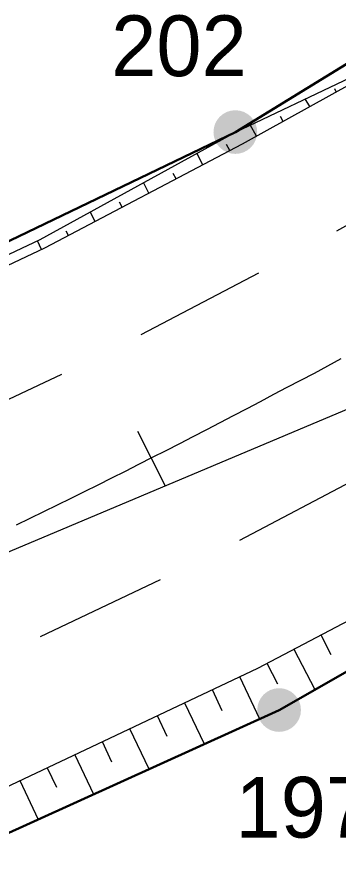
# Model space of a CAD drawing. Header units: metres. Extents: x 536111 to 536507, y 1836388 to 1836665.
# Drawn here: x 536413.45 to 536424.01, y 1836572.76 to 1836600.57 of the extents above; entities that cross this region are included whole.
import ezdxf
from ezdxf.enums import TextEntityAlignment as Align

# ---------------------------------------------------------------- set-up
doc = ezdxf.new("R2010")
doc.units = ezdxf.units.M
doc.header["$MEASUREMENT"] = 0
doc.linetypes.add('DGN Style 2', pattern=[7.2888, 4.37328, -2.91552])
for name, color, linetype, lineweight in [('Level 2', 1, 'Continuous', 0), ('Level 3', 1, 'Continuous', 0), ('Level 4', 1, 'Continuous', 0), ('Level 5', 1, 'Continuous', 0), ('Level 8', 1, 'Continuous', 0), ('Level 9', 1, 'Continuous', 0)]:
    doc.layers.add(name, color=color, linetype=linetype, lineweight=lineweight)
doc.styles.add('Style-CHAR_FAST_FONT', font='CHAR_FAST_FONT.shx')

msp = doc.modelspace()

# ---------------------------------------------------------------- hatches: boundary and pattern name
at = {"layer": 'Level 4', "linetype": 'Continuous', "lineweight": 0}
h = msp.add_hatch(color=7, dxfattribs=at)
edge = h.paths.add_edge_path()
edge.add_arc((536420.63, 1836596.78), 0.719, 270, 630)
h = msp.add_hatch(color=7, dxfattribs=at)
edge = h.paths.add_edge_path()
edge.add_arc((536422.07, 1836577.76), 0.719, 270, 630)

# ---------------------------------------------------------------- linework, layer by layer
at = {"layer": 'Level 2', "color": 7, "linetype": 'Continuous', "lineweight": 0}
for p, q in [((536423.95, 1836598.1), (536423.9, 1836598.2)), ((536423.08, 1836597.62), (536422.93, 1836597.87)), ((536422.2, 1836597.13), (536422.12, 1836597.29)), ((536421.33, 1836596.64), (536421.12, 1836597.02)), ((536420.45, 1836596.17), (536420.34, 1836596.37)), ((536419.56, 1836595.7), (536419.36, 1836596.09)), ((536418.68, 1836595.24), (536418.58, 1836595.42)), ((536417.79, 1836594.77), (536417.61, 1836595.12)), ((536416.91, 1836594.31), (536416.82, 1836594.47)), ((536416.02, 1836593.84), (536415.86, 1836594.15)), ((536415.14, 1836593.38), (536415.06, 1836593.52)), ((536414.25, 1836592.92), (536414.12, 1836593.2)), ((536417.41, 1836586.94), (536418.31, 1836585.16)), ((536423.44, 1836580.23), (536423.77, 1836579.59)), ((536422.55, 1836579.76), (536423.25, 1836578.44)), ((536421.67, 1836579.3), (536422.02, 1836578.62)), ((536420.77, 1836578.86), (536421.43, 1836577.47)), ((536419.87, 1836578.43), (536420.19, 1836577.74)), ((536418.96, 1836578), (536419.6, 1836576.65)), ((536418.06, 1836577.58), (536418.38, 1836576.9)), ((536417.15, 1836577.15), (536417.78, 1836575.82)), ((536416.25, 1836576.72), (536416.56, 1836576.06)), ((536415.35, 1836576.29), (536415.96, 1836574.99)), ((536414.44, 1836575.86), (536414.75, 1836575.22)), ((536413.54, 1836575.44), (536414.14, 1836574.16))]:
    msp.add_line(p, q, dxfattribs=at)
at = {"layer": 'Level 2', "color": 7, "linetype": 'Continuous', "lineweight": 0, "flags": 128}
for points in [[(536201.08, 1836502.98), (536201.09, 1836502.99), (536212.31, 1836507.17), (536224.53, 1836513.12), (536230.56, 1836515.55), (536249.15, 1836522.96), (536267.57, 1836530.73), (536286.01, 1836538.48), (536304.47, 1836546.17), (536322.86, 1836554.03), (536341.33, 1836561.72), (536359.64, 1836569.76), (536376.11, 1836575.9), (536396.51, 1836584.87), (536414.21, 1836593.24), (536420.63, 1836596.78), (536424.42, 1836598.58)], [(536424.52, 1836598.41), (536420.85, 1836596.38), (536414.35, 1836592.96), (536396.63, 1836584.58), (536376.15, 1836575.8), (536359.97, 1836568.99), (536341.53, 1836561.23), (536323.1, 1836553.47), (536304.66, 1836545.72), (536286.23, 1836537.96), (536267.8, 1836530.2), (536249.36, 1836522.44), (536230.93, 1836514.68), (536224.94, 1836512.16), (536212.45, 1836506.84), (536201.5, 1836502.06), (536201.49, 1836502.06)], [(536345.21, 1836545.96), (536347.55, 1836546.95), (536365.98, 1836554.7), (536382.16, 1836561.51), (536402.93, 1836570.42), (536421.37, 1836579.14), (536428.26, 1836582.76), (536432.16, 1836584.93)], [(536345.48, 1836545.33), (536347.81, 1836546.32), (536366.15, 1836554.31), (536382.63, 1836560.4), (536403.43, 1836569.3), (536422.07, 1836577.76), (536428.84, 1836581.68), (536432.77, 1836583.85)]]:
    msp.add_lwpolyline(points, dxfattribs=at)
at = {"layer": 'Level 3', "color": 7, "linetype": 'Continuous', "lineweight": 0}
msp.add_line((536379.15, 1836568.66), (536429.4, 1836589.8), dxfattribs=at)
at = {"layer": 'Level 3', "color": 7, "linetype": 'Continuous', "lineweight": 0, "flags": 128}
msp.add_lwpolyline([(536413.43, 1836583.85), (536413.88, 1836584.07), (536414.33, 1836584.29), (536414.78, 1836584.51), (536415.23, 1836584.73), (536415.67, 1836584.95), (536416.12, 1836585.17), (536416.57, 1836585.4), (536417.02, 1836585.62), (536417.46, 1836585.85), (536417.91, 1836586.08), (536418.35, 1836586.3), (536418.8, 1836586.53), (536419.24, 1836586.76), (536419.69, 1836586.99), (536420.13, 1836587.22), (536420.57, 1836587.45), (536421.02, 1836587.68), (536421.46, 1836587.91), (536421.9, 1836588.15), (536422.34, 1836588.38), (536422.78, 1836588.62), (536423.23, 1836588.85), (536423.67, 1836589.09), (536424.11, 1836589.33)], dxfattribs=at)
at = {"layer": 'Level 5', "color": 7, "linetype": 'Continuous', "lineweight": 30}
msp.add_line((536447.52, 1836613.3), (536420.63, 1836596.78), dxfattribs=at)
at = {"layer": 'Level 5', "color": 7, "linetype": 'Continuous', "lineweight": 30, "flags": 128}
for points in [[(536420.63, 1836596.78), (536392.69, 1836583.34), (536359.64, 1836569.76)], [(536422.07, 1836577.76), (536431.96, 1836583.41), (536436.58, 1836578.66)], [(536311.07, 1836530.49), (536347.81, 1836546.32), (536382.63, 1836560.4), (536403.43, 1836569.3), (536422.07, 1836577.76)]]:
    msp.add_lwpolyline(points, dxfattribs=at)
at = {"layer": 'Level 8', "color": 7, "linetype": 'DGN Style 2', "lineweight": 0, "flags": 128}
for points in [[(536203.1, 1836498.4), (536203.11, 1836498.4), (536214.04, 1836503.17), (536226.49, 1836508.47), (536232.48, 1836511), (536250.91, 1836518.75), (536269.35, 1836526.51), (536287.78, 1836534.27), (536306.22, 1836542.03), (536324.65, 1836549.79), (536343.08, 1836557.54), (536361.52, 1836565.3), (536377.7, 1836572.11), (536398.26, 1836580.93), (536416.16, 1836589.4), (536422.76, 1836592.86), (536426.49, 1836594.94)], [(536347.35, 1836551.2), (536364.43, 1836558.39), (536380.61, 1836565.2), (536401.3, 1836574.07), (536419.56, 1836582.71), (536426.34, 1836586.28), (536430.19, 1836588.41)]]:
    msp.add_lwpolyline(points, dxfattribs=at)
at = {"layer": 'Level 9', "color": 7, "linetype": 'Continuous', "lineweight": 0, "flags": 128}
for points in [[(536201.08, 1836502.98), (536201.09, 1836502.99), (536212.31, 1836507.17), (536224.53, 1836513.12), (536230.56, 1836515.55), (536249.15, 1836522.96), (536267.57, 1836530.73), (536286.01, 1836538.48), (536304.47, 1836546.17), (536322.86, 1836554.03), (536341.33, 1836561.72), (536359.64, 1836569.76), (536376.11, 1836575.9), (536396.51, 1836584.87), (536414.21, 1836593.24), (536420.63, 1836596.78), (536424.42, 1836598.58)], [(536345.48, 1836545.33), (536347.81, 1836546.32), (536366.15, 1836554.31), (536382.63, 1836560.4), (536403.43, 1836569.3), (536422.07, 1836577.76), (536428.84, 1836581.68), (536432.77, 1836583.85)]]:
    msp.add_lwpolyline(points, dxfattribs=at)

# ---------------------------------------------------------------- texts
at = {"layer": 'Level 4', "color": 1, "linetype": 'Continuous', "lineweight": 0, "style": 'Style-CHAR_FAST_FONT'}
for s, p in [('202', (536418.776, 1836599.62)), ('197', (536422.866, 1836574.56))]:
    msp.add_text(s, height=2, dxfattribs=at).set_placement(p, align=Align.MIDDLE_CENTER)

doc.saveas('drawing.dxf')
